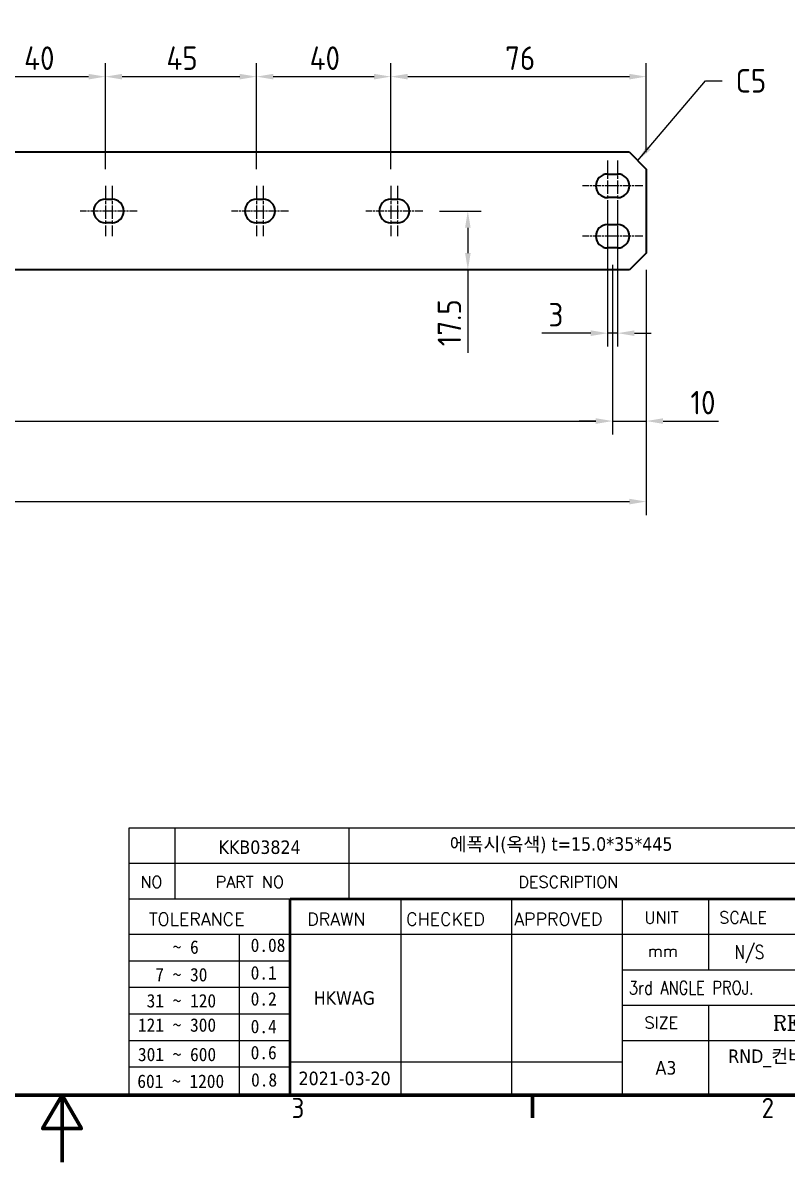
# Model space of a CAD drawing. Header units: millimetres. Extents: x 0 to 840, y 0 to 594.
# Drawn here: x 408.3 to 635.9, y 0 to 339.2 of the extents above; entities that cross this region are included whole.
import ezdxf
from ezdxf.enums import TextEntityAlignment as Align

# ---------------------------------------------------------------- set-up
doc = ezdxf.new("R2010")
doc.units = ezdxf.units.MM
doc.header["$LTSCALE"] = 2
doc.linetypes.add('CHAIN', pattern=[0.35429999999999995, 0.2362, -0.0295, 0.0591, -0.0295])
doc.layers.get('0').update_dxf_attribs({"color": 3, "lineweight": 25})
for name, color, linetype, lineweight in [('가시적인 것(ISO)', 3, 'Continuous', 40), ('경계(ISO)', 7, 'Continuous', 70), ('기호(ISO)', 5, 'Continuous', 25), ('제목(ISO)', 7, 'Continuous', 50), ('중심 표식(ISO)', 1, 'Continuous', 25), ('치수(ISO)', 7, 'Continuous', 25)]:
    doc.layers.add(name, color=color, linetype=linetype, lineweight=lineweight)
doc.styles.add('HAN_291', font='')
doc.styles.add('RC_284', font='ROMANC.shx')
doc.styles.add('RC_287', font='ROMANC.shx')
doc.styles.add('RC_292', font='ROMANC.shx')
doc.styles.add('문자 텍스트_M2B', font='isocp.shx')
doc.styles.add('치수 텍스트_PSTEK_POSCO', font='isocp.shx')
doc.styles.add('텍스트 스타일198', font='tahoma.ttf')
doc.styles.add('텍스트 스타일333', font='ROMANC.shx', dxfattribs={"width": 0.800000011920929})
doc.styles.get('HAN_291').set_extended_font_data('GulimChe')
doc.dimstyles.new('치수_PSTEK_POSCO', dxfattribs={"dimscale": 2, "dimtxt": 3.5, "dimasz": 2.5, "dimexe": 2, "dimexo": 2.5, "dimgap": 1, "dimtad": 1, "dimrnd": 1e-08, "dimdsep": 46, "dimtxsty": '치수 텍스트_PSTEK_POSCO', "dimcen": 0.09, "dimdle": 10, "dimclrd": 7, "dimclre": 7, "dimclrt": 2, "dimadec": 1, "dimazin": 2, "dimtfac": 1, "dimtmove": 0, "dimatfit": 3, "dimfxl": 0, "dimtolj": 1, "dimlwd": -1, "dimlwe": -1, "dimarcsym": 0})
doc.dimstyles.new('치수_PSTEK_POSCO$7', dxfattribs={"dimscale": 2, "dimtxt": 3.5, "dimasz": 2.5, "dimexe": 2, "dimexo": 2.5, "dimgap": 1, "dimtad": 1, "dimrnd": 1e-08, "dimdsep": 46, "dimtxsty": '치수 텍스트_PSTEK_POSCO', "dimcen": 0.09, "dimdle": 10, "dimclrd": 7, "dimclre": 7, "dimclrt": 2, "dimadec": 1, "dimazin": 2, "dimtfac": 1, "dimtmove": 0, "dimatfit": 3, "dimfxl": 0, "dimtolj": 1, "dimlwd": -1, "dimlwe": -1, "dimarcsym": 0})

# ---------------------------------------------------------------- blocks, each defined once
blk = doc.blocks.new('경계 Default Border')
at = {"layer": '경계(ISO)'}
blk.add_line((280, 10), (280, 6.599999666213989), dxfattribs=at)
at = {"layer": '경계(ISO)', "flags": 128}
for points in [[(10, 10), (10, 287.0000076293945), (410, 287.0000076293945), (410, 10), (10, 10)], [(210, 0), (210, 10), (207.1132469177246, 5), (212.8867530822754, 5), (210, 10)]]:
    blk.add_lwpolyline(points, dxfattribs=at)
at = {"layer": '경계(ISO)', "color": 2, "char_height": 3.00000011920929, "attachment_point": 7, "style": '문자 텍스트_M2B'}
for s, insert in [('3', (244.1685395229535, 6.57139439638704)), ('2', (314.127739416884, 6.57139439638704))]:
    blk.add_mtext(s, dxfattribs=dict(at, insert=insert))
blk = doc.blocks.new('제목 블록 PSTEK')
at = {"color": 180}
for p, q in [((182.475792979055, 11.79100474011392), (182.4757929790549, 51.56524660363496)), ((182.4757929790549, 51.56524660363496), (372.4757929537551, 51.56524660363496)), ((189.2651435055721, 51.56524660363496), (189.2651435055722, 41.00524660363494)), ((215.2152739891528, 41.00524660363494), (215.2152739891528, 51.56524660363496)), ((182.475792979055, 46.2852466036349), (372.4757929537551, 46.28524660363492)), ((182.475792979055, 41.00524660363493), (206.451475290024, 41.00524660363493)), ((222.9401812389276, 11.79100474011392), (222.9401812389276, 41.00524660363494)), ((239.4288871878316, 11.79100474011392), (239.4288871878316, 41.00524660363494)), ((255.9175931367356, 11.79100474011392), (255.9175931367356, 41.00524660363494)), ((268.6918866058747, 41.00524660363494), (268.6918866058747, 30.44524660363498)), ((182.475792979055, 35.72524660363497), (206.451475290024, 35.72524660363497)), ((198.8621818849491, 12.02524660363491), (198.8621818849491, 35.72524660363497)), ((206.451475290024, 35.72524660363497), (372.4757929537551, 35.72524660363497)), ((182.475792979055, 31.77524660363492), (206.451475290024, 31.77524660363492)), ((255.917593136736, 30.44524660363498), (372.4757929537552, 30.44524660363501)), ((182.475792979055, 27.82524660363487), (206.451475290024, 27.82524660363487)), ((182.475792979055, 23.87524660363505), (206.451475290024, 23.87524660363505)), ((255.9175931367359, 25.16524660363502), (372.4757929537552, 25.165246603635)), ((268.6918866058744, 25.16524660363502), (268.6918866058744, 11.79100474011392)), ((182.475792979055, 19.92524660363478), (206.451475290024, 19.92524660363478)), ((255.9175931367359, 19.88524660363481), (310.0881549537553, 19.88524660363481)), ((182.475792979055, 15.97524660363496), (206.451475290024, 15.97524660363496)), ((206.451475290024, 16.74100474011396), (255.9175931367359, 16.74100474011396)), ((182.475792979055, 11.79100474011392), (372.4757929537551, 11.79100474011389))]:
    blk.add_line(p, q, dxfattribs=at)
at = {"color": 7, "lineweight": 50}
for p, q in [((206.4514752900237, 11.79100474011392), (206.4514752900237, 41.00524660363494)), ((206.451475290024, 41.00524660363494), (372.4757929537551, 41.00524660363496))]:
    blk.add_line(p, q, dxfattribs=at)
at = {"layer": '제목(ISO)', "lineweight": 18}
blk.add_line((182.475792979055, 35.72500474011393), (182.475792979055, 11.79100474011392), dxfattribs=at)
at = {"color": 2}
for s, height, style, p in [('NO', 1.742399930953979, 'RC_284', (184.135398793432, 42.62317362549192)), ('PART NO', 1.742399930953979, 'RC_284', (195.3359407378685, 42.62317362549192)), ('DESCRIPTION', 1.742399930953979, 'RC_284', (240.4025565652523, 42.62317362549192)), ('UNIT', 1.742399930953979, 'RC_284', (259.1652673287452, 37.34317362549218)), ('SCALE', 1.742399930953979, 'RC_284', (270.2934779252897, 37.34317362549218)), (' TOLERANCE', 1.899999976158142, 'RC_287', (184.0872874387979, 37.00893196870329)), ('DRAWN', 1.899999976158142, 'RC_287', (208.9766620976279, 37.00893196870329)), ('CHECKED', 1.899999976158142, 'RC_287', (223.6856844514997, 37.00893196870329)), ('APPROVED', 1.899999976158142, 'RC_287', (239.7795453577791, 37.00893196870329)), ('    ~ 6', 2.000000029802322, 'HAN_291', (183.7721304966814, 32.8176515608431)), ('0.08', 2.000000029802322, 'HAN_291', (200.5467345600617, 33.09873600004101)), ('mm', 1.742399930953979, 'RC_284', (259.6505418159997, 32.3543089683787)), ('  7 ~ 30', 2.000000029802322, 'HAN_291', (183.7721304966814, 28.70538114822415)), ('0.1', 2.000000029802322, 'HAN_291', (200.5467345600617, 28.98646558742206)), (' 31 ~ 120', 2.000000029802322, 'HAN_291', (183.7721304966814, 24.82628181916237)), ('0.2', 2.000000029802322, 'HAN_291', (200.5467345600617, 25.10736625836028)), ('121 ~ 300', 2.000000029802322, 'HAN_291', (183.7721304966814, 21.21401206133254)), ('0.4', 2.000000029802322, 'HAN_291', (200.5467345600617, 20.99509650053045)), ('SIZE', 1.742399930953979, 'RC_284', (259.1652673287452, 21.69497768947366)), ('REFERENCE', 2.178000062704086, 'RC_292', (278.2741065029841, 21.43214925458022)), ('301 ~ 600', 2.000000029802322, 'HAN_291', (183.7721304966814, 16.83491273227077)), ('0.6', 2.000000029802322, 'HAN_291', (200.5467345600617, 17.11599717146868)), ('601 ~ 1200', 2.000000029802322, 'HAN_291', (183.6802025156883, 12.84759660881125)), ('0.8', 2.000000029802322, 'HAN_291', (200.6097246063884, 13.05732192299702))]:
    blk.add_text(s, height=height, dxfattribs=dict(at, style=style)).set_placement(p)
at = {"color": 7, "style": '텍스트 스타일333', "width": 0.7999999523162842}
blk.add_text('N/S', height=2.000000029802322, dxfattribs=at).set_placement((274.7838860285014, 33.08524660363496), align=Align.MIDDLE_CENTER)
at = {"color": 2, "style": '텍스트 스타일333', "width": 0.7999999523162842}
blk.add_text('3rd ANGLE PROJ.', height=2.000000029802322, dxfattribs=at).set_placement((256.8430306642954, 26.76148381654429))
at = {"layer": '제목(ISO)', "style": '텍스트 스타일198'}
for tag, p in [('부품_번호_001', (195.7688817100499, 47.68004260673702)), ('설명_001', (230.1758991290217, 48.15254984750509)), ('재질_001', (287.5148121100145, 48.155337874329)), ("3._Q'TY_001", (312.7327037528258, 47.90442725317898)), ('질량\\P3;_001', (350.3046145979153, 48.1643332325385)), ('1._MODEL_NAME_001', (328.0471947388506, 37.34308406982311)), ('제목_001', (337.2223155862142, 32.12933155161866)), ('부품_번호_001', (334.4281219632819, 26.8052465951949)), ('설계자_001', (209.9396160013646, 25.23446884679021)), ('프로젝트_001', (271.6304945365308, 16.57270180080504)), ('시트_크기_001', (260.807090429518, 14.83812566343425)), ('작성_날짜_001', (207.6723224966676, 13.26600473167383)), ('프로젝트_002', (286.6403537393983, 13.14882256215354))]:
    blk.add_attdef(tag, p, '', height=2.000000029802322, dxfattribs=at)
for tag, p in [('4._COLOR', (327.6805273250926, 48.92524660363493)), ('점검자', (231.1845342133799, 26.23312567187446)), ('엔지니어링_승인자', (247.673240162284, 26.23312567187446)), ('점검_날짜', (231.1845342133799, 14.26600474011394)), ('엔지니어링_승인_날짜', (247.6732401622839, 14.26600474011394))]:
    blk.add_attdef(tag, text='', height=2.000000029802322, dxfattribs=at).set_placement(p, align=Align.MIDDLE_CENTER)
blk = doc.blocks.new('*D27')
at = {"layer": 'Defpoints', "color": 0, "transparency": 16777216}
for p in [(432.8930436766004, 323.1629835244501), (392.8930436766004, 290.6629835244499), (432.8930436766004, 290.66298352445)]:
    blk.add_point(p, dxfattribs=at)
at = {"layer": '치수(ISO)', "color": 7, "transparency": 16777216}
for p, q in [((392.8930436766004, 295.6629835244499), (392.8930436766004, 327.1629835244501)), ((432.8930436766004, 295.66298352445), (432.8930436766004, 327.1629835244501)), ((397.8930436766004, 323.1629835244501), (427.8930436766004, 323.1629835244501))]:
    blk.add_line(p, q, dxfattribs=at)
for points in [[(397.8930436766004, 323.9963168577834), (397.8930436766004, 322.3296501911167), (392.8930436766004, 323.1629835244501)], [(427.8930436766004, 323.9963168577834), (427.8930436766004, 322.3296501911167), (432.8930436766004, 323.1629835244501)]]:
    blk.add_solid(points, dxfattribs=at)
at = {"layer": '치수(ISO)', "color": 2, "transparency": 16777216, "insert": (408.7102877710886, 328.6629835244501), "char_height": 7, "attachment_point": 4, "style": '치수 텍스트_PSTEK_POSCO'}
blk.add_mtext('\\A1;40', dxfattribs=at)
blk = doc.blocks.new('*D28')
at = {"layer": 'Defpoints', "color": 0, "transparency": 16777216}
for p in [(477.8930436766004, 323.1629835244501), (432.8930436766004, 290.66298352445), (477.8930436766004, 290.66298352445)]:
    blk.add_point(p, dxfattribs=at)
at = {"layer": '치수(ISO)', "color": 7, "transparency": 16777216}
for p, q in [((432.8930436766004, 295.66298352445), (432.8930436766004, 327.1629835244501)), ((477.8930436766004, 295.66298352445), (477.8930436766004, 327.1629835244501)), ((437.8930436766004, 323.1629835244501), (472.8930436766004, 323.1629835244501))]:
    blk.add_line(p, q, dxfattribs=at)
for points in [[(437.8930436766004, 323.9963168577834), (437.8930436766004, 322.3296501911167), (432.8930436766004, 323.1629835244501)], [(472.8930436766004, 323.9963168577834), (472.8930436766004, 322.3296501911167), (477.8930436766004, 323.1629835244501)]]:
    blk.add_solid(points, dxfattribs=at)
at = {"layer": '치수(ISO)', "color": 2, "transparency": 16777216, "insert": (451.0680689297699, 328.6629835244501), "char_height": 7, "attachment_point": 4, "style": '치수 텍스트_PSTEK_POSCO'}
blk.add_mtext('\\A1;45', dxfattribs=at)
blk = doc.blocks.new('*D29')
at = {"layer": 'Defpoints', "color": 0, "transparency": 16777216}
for p in [(517.8930436766004, 323.1629835244501), (477.8930436766004, 290.66298352445), (517.8930436766004, 290.6629835244501)]:
    blk.add_point(p, dxfattribs=at)
at = {"layer": '치수(ISO)', "color": 7, "transparency": 16777216}
for p, q in [((477.8930436766004, 295.66298352445), (477.8930436766004, 327.1629835244501)), ((517.8930436766004, 295.6629835244501), (517.8930436766004, 327.1629835244501)), ((482.8930436766004, 323.1629835244501), (512.8930436766004, 323.1629835244501))]:
    blk.add_line(p, q, dxfattribs=at)
for points in [[(482.8930436766004, 323.9963168577834), (482.8930436766004, 322.3296501911167), (477.8930436766004, 323.1629835244501)], [(512.8930436766004, 323.9963168577834), (512.8930436766004, 322.3296501911167), (517.8930436766004, 323.1629835244501)]]:
    blk.add_solid(points, dxfattribs=at)
at = {"layer": '치수(ISO)', "color": 2, "transparency": 16777216, "insert": (493.7102877710887, 328.6629835244501), "char_height": 7, "attachment_point": 4, "style": '치수 텍스트_PSTEK_POSCO'}
blk.add_mtext('\\A1;40', dxfattribs=at)
blk = doc.blocks.new('*D30')
at = {"layer": 'Defpoints', "color": 0, "transparency": 16777216}
for p in [(593.8930436766004, 323.1629835244501), (593.8930436766004, 295.6629835244501), (517.8930436766004, 290.6629835244501)]:
    blk.add_point(p, dxfattribs=at)
at = {"layer": '치수(ISO)', "color": 7, "transparency": 16777216}
for p, q in [((517.8930436766004, 295.6629835244501), (517.8930436766004, 327.1629835244501)), ((593.8930436766004, 300.6629835244501), (593.8930436766004, 327.1629835244501)), ((522.8930436766004, 323.1629835244501), (588.8930436766004, 323.1629835244501))]:
    blk.add_line(p, q, dxfattribs=at)
for points in [[(522.8930436766004, 323.9963168577834), (522.8930436766004, 322.3296501911167), (517.8930436766004, 323.1629835244501)], [(588.8930436766004, 323.9963168577834), (588.8930436766004, 322.3296501911167), (593.8930436766004, 323.1629835244501)]]:
    blk.add_solid(points, dxfattribs=at)
at = {"layer": '치수(ISO)', "color": 2, "transparency": 16777216, "insert": (551.8894216293564, 328.6629835244501), "char_height": 7, "attachment_point": 4, "style": '치수 텍스트_PSTEK_POSCO'}
blk.add_mtext('\\A1;76', dxfattribs=at)
blk = doc.blocks.new('*D34')
at = {"layer": 'Defpoints', "color": 0, "transparency": 16777216}
for p in [(158.8930436766005, 272.1629835244499), (583.8930436766004, 272.1629835244501), (583.8930436766004, 220.6341415105082)]:
    blk.add_point(p, dxfattribs=at)
at = {"layer": '치수(ISO)', "color": 7, "transparency": 16777216}
for p, q in [((158.8930436766005, 267.1629835244499), (158.8930436766005, 216.6341415105082)), ((583.8930436766004, 267.1629835244501), (583.8930436766004, 216.6341415105082)), ((163.8930436766005, 220.6341415105082), (578.8930436766004, 220.6341415105082))]:
    blk.add_line(p, q, dxfattribs=at)
for points in [[(163.8930436766005, 221.4674748438415), (163.8930436766005, 219.8008081771748), (158.8930436766005, 220.6341415105082)], [(578.8930436766004, 221.4674748438415), (578.8930436766004, 219.8008081771748), (583.8930436766004, 220.6341415105082)]]:
    blk.add_solid(points, dxfattribs=at)
at = {"layer": '치수(ISO)', "color": 2, "transparency": 16777216, "insert": (364.5980689297699, 226.1348304868861), "char_height": 7, "attachment_point": 4, "style": '치수 텍스트_PSTEK_POSCO'}
blk.add_mtext('\\A1;425', dxfattribs=at)
blk = doc.blocks.new('*D35')
at = {"layer": 'Defpoints', "color": 0, "transparency": 16777216}
for p in [(583.8930436766004, 272.1629835244501), (593.8930436766004, 270.6629835244501), (593.8930436766004, 220.6341415105082)]:
    blk.add_point(p, dxfattribs=at)
at = {"layer": '치수(ISO)', "color": 7, "transparency": 16777216}
for p, q in [((583.8930436766004, 267.1629835244501), (583.8930436766004, 216.6341415105082)), ((593.8930436766004, 265.6629835244501), (593.8930436766004, 216.6341415105082)), ((578.8930436766004, 220.6341415105082), (573.8930436766004, 220.6341415105082)), ((583.8930436766004, 220.6341415105082), (593.8930436766004, 220.6341415105082)), ((598.8930436766004, 220.6341415105082), (615.3717970028391, 220.6341415105082))]:
    blk.add_line(p, q, dxfattribs=at)
for points in [[(578.8930436766004, 221.4674748438415), (578.8930436766004, 219.8008081771748), (583.8930436766004, 220.6341415105082)], [(598.8930436766004, 221.4674748438415), (598.8930436766004, 219.8008081771748), (593.8930436766004, 220.6341415105082)]]:
    blk.add_solid(points, dxfattribs=at)
at = {"layer": '치수(ISO)', "color": 2, "transparency": 16777216, "insert": (607.0662851918155, 226.1341415105082), "char_height": 7, "attachment_point": 4, "style": '치수 텍스트_PSTEK_POSCO'}
blk.add_mtext('\\A1;10', dxfattribs=at)
blk = doc.blocks.new('*D36')
at = {"layer": 'Defpoints', "color": 0, "transparency": 16777216}
for p in [(148.8930436766005, 270.6629835244498), (593.8930436766004, 270.6629835244501), (593.8930436766004, 196.6597177855041)]:
    blk.add_point(p, dxfattribs=at)
at = {"layer": '치수(ISO)', "color": 7, "transparency": 16777216}
for p, q in [((148.8930436766005, 265.6629835244498), (148.8930436766005, 192.6597177855041)), ((593.8930436766004, 265.6629835244501), (593.8930436766004, 192.6597177855041)), ((153.8930436766005, 196.6597177855041), (588.8930436766004, 196.6597177855041))]:
    blk.add_line(p, q, dxfattribs=at)
for points in [[(153.8930436766005, 197.4930511188374), (153.8930436766005, 195.8263844521707), (148.8930436766005, 196.6597177855041)], [(588.8930436766004, 197.4930511188374), (588.8930436766004, 195.8263844521707), (593.8930436766004, 196.6597177855041)]]:
    blk.add_solid(points, dxfattribs=at)
at = {"layer": '치수(ISO)', "color": 2, "transparency": 16777216, "insert": (364.2480689297698, 202.1597177855041), "char_height": 7, "attachment_point": 4, "style": '치수 텍스트_PSTEK_POSCO'}
blk.add_mtext('\\A1;445', dxfattribs=at)
blk = doc.blocks.new('*D39')
at = {"layer": 'Defpoints', "color": 0, "transparency": 16777216}
for p in [(582.3930436766004, 283.1629835244501), (585.3930436766004, 283.1629835244501), (585.3930436766004, 246.7978949252555)]:
    blk.add_point(p, dxfattribs=at)
at = {"layer": '치수(ISO)', "color": 7, "transparency": 16777216}
for p, q in [((582.3930436766004, 278.1629835244501), (582.3930436766004, 242.7978949252555)), ((585.3930436766004, 278.1629835244501), (585.3930436766004, 242.7978949252555)), ((577.3930436766004, 246.7978949252555), (562.8216127206742, 246.7978949252555)), ((585.3930436766004, 246.7978949252555), (582.3930436766004, 246.7978949252555)), ((590.3930436766004, 246.7978949252555), (595.3930436766004, 246.7978949252555))]:
    blk.add_line(p, q, dxfattribs=at)
for points in [[(577.3930436766004, 247.6312282585889), (577.3930436766004, 245.9645615919222), (582.3930436766004, 246.7978949252555)], [(590.3930436766004, 247.6312282585889), (590.3930436766004, 245.9645615919222), (585.3930436766004, 246.7978949252555)]]:
    blk.add_solid(points, dxfattribs=at)
at = {"layer": '치수(ISO)', "color": 2, "transparency": 16777216, "insert": (564.8216127206742, 252.2978949252555), "char_height": 7, "attachment_point": 4, "style": '치수 텍스트_PSTEK_POSCO'}
blk.add_mtext('\\A1;3', dxfattribs=at)
blk = doc.blocks.new('*D42')
at = {"layer": 'Defpoints', "color": 0, "transparency": 16777216}
for p in [(527.3930436766004, 283.1629835244501), (540.800145509201, 265.6629835244501), (549.1111471921321, 265.6629835244501)]:
    blk.add_point(p, dxfattribs=at)
at = {"layer": '치수(ISO)', "color": 7, "transparency": 16777216}
for p, q in [((532.3930436766004, 283.1629835244501), (544.800145509201, 283.1629835244501)), ((540.800145509201, 278.1629835244501), (540.800145509201, 270.6629835244501)), ((540.800145509201, 265.6629835244501), (540.8001455092009, 240.9079661013948))]:
    blk.add_line(p, q, dxfattribs=at)
for points in [[(539.9668121758676, 278.1629835244501), (541.6334788425344, 278.1629835244501), (540.800145509201, 283.1629835244501)], [(539.9668121758676, 270.6629835244501), (541.6334788425344, 270.6629835244501), (540.800145509201, 265.6629835244501)]]:
    blk.add_solid(points, dxfattribs=at)
at = {"layer": '치수(ISO)', "color": 2, "transparency": 16777216, "insert": (535.3001455092009, 242.9079661013948), "char_height": 7, "attachment_point": 4, "rotation": 90, "style": '치수 텍스트_PSTEK_POSCO'}
blk.add_mtext('\\A1;17.5', dxfattribs=at)

msp = doc.modelspace()

# ---------------------------------------------------------------- linework, layer by layer
at = {"layer": '가시적인 것(ISO)'}
for p, q in [((588.8930436766004, 300.6629835244501), (153.8930436766005, 300.6629835244498)), ((588.8930436766004, 300.6629835244501), (593.8930436766004, 295.6629835244501)), ((593.8930436766004, 295.6629835244501), (593.8930436766004, 270.6629835244501)), ((582.3930436766004, 294.1629835244501), (585.3930436766004, 294.1629835244501)), ((432.8930436766004, 286.6629835244499), (434.8930436766005, 286.6629835244499)), ((477.8930436766004, 286.66298352445), (479.8930436766005, 286.66298352445)), ((517.8930436766004, 286.66298352445), (519.8930436766004, 286.6629835244501)), ((585.3930436766004, 287.1629835244501), (582.3930436766004, 287.1629835244501)), ((434.8930436766005, 279.66298352445), (432.8930436766004, 279.66298352445)), ((479.8930436766005, 279.66298352445), (477.8930436766004, 279.66298352445)), ((519.8930436766004, 279.66298352445), (517.8930436766004, 279.66298352445)), ((582.3930436766004, 279.1629835244501), (585.3930436766004, 279.1629835244501)), ((585.3930436766004, 272.1629835244501), (582.3930436766004, 272.1629835244501)), ((593.8930436766004, 270.6629835244501), (588.8930436766004, 265.6629835244501)), ((588.8930436766004, 265.6629835244501), (153.8930436766005, 265.6629835244498))]:
    msp.add_line(p, q, dxfattribs=at)
for centre, radius, start, end in [((582.3930436766004, 290.6629835244501), 3.500000000000012, 90, 270), ((585.3930436766004, 290.6629835244501), 3.500000000000009, 270, 90), ((432.8930436766004, 283.16298352445), 3.5, 90, 270), ((434.8930436766005, 283.16298352445), 3.500000000000001, 270, 90), ((477.8930436766004, 283.16298352445), 3.5, 90, 270), ((479.8930436766004, 283.16298352445), 3.500000000000001, 270, 90), ((517.8930436766005, 283.1629835244501), 3.5, 90, 270), ((519.8930436766004, 283.1629835244501), 3.500000000000001, 270, 90), ((582.3930436766004, 275.6629835244501), 3.500000000000001, 90, 270), ((585.3930436766004, 275.6629835244501), 3.500000000000009, 270, 90)]:
    msp.add_arc(centre, radius, start, end, dxfattribs=at)
at = {"layer": '중심 표식(ISO)', "linetype": 'CHAIN', "ltscale": 8.333955764770508}
for p, q in [((582.3930436766004, 298.1629835244501), (582.3930436766004, 283.1629835244501)), ((585.3930436766004, 298.1629835244501), (585.3930436766004, 283.1629835244501)), ((432.8930436766004, 290.66298352445), (432.8930436766004, 275.66298352445)), ((434.8930436766005, 290.66298352445), (434.8930436766005, 275.66298352445)), ((477.8930436766004, 290.66298352445), (477.8930436766004, 275.66298352445)), ((479.8930436766005, 290.66298352445), (479.8930436766005, 275.66298352445)), ((517.8930436766004, 290.6629835244501), (517.8930436766004, 275.6629835244501)), ((519.8930436766004, 290.6629835244501), (519.8930436766004, 275.6629835244501)), ((582.3930436766004, 283.1629835244501), (582.3930436766004, 268.1629835244501)), ((585.3930436766004, 283.1629835244501), (585.3930436766004, 268.1629835244501))]:
    msp.add_line(p, q, dxfattribs=at)
at = {"layer": '중심 표식(ISO)', "linetype": 'CHAIN', "ltscale": 5.000333309173584}
for p, q in [((583.8930436766004, 290.6629835244501), (574.8930436766004, 290.6629835244501)), ((592.8930436766004, 290.6629835244501), (583.8930436766004, 290.6629835244501)), ((434.3930436766004, 283.16298352445), (425.3930436766004, 283.16298352445)), ((442.3930436766005, 283.16298352445), (433.3930436766005, 283.16298352445)), ((479.3930436766004, 283.16298352445), (470.3930436766004, 283.16298352445)), ((487.3930436766005, 283.16298352445), (478.3930436766005, 283.16298352445)), ((519.3930436766004, 283.1629835244501), (510.3930436766004, 283.1629835244501)), ((527.3930436766004, 283.1629835244501), (518.3930436766004, 283.1629835244501)), ((583.8930436766004, 275.6629835244501), (574.8930436766004, 275.6629835244501)), ((592.8930436766004, 275.6629835244501), (583.8930436766004, 275.6629835244501))]:
    msp.add_line(p, q, dxfattribs=at)

# ---------------------------------------------------------------- block references
at = {"xscale": 2, "yscale": 2, "zscale": 2}
msp.add_blockref('경계 Default Border', (0, 0), dxfattribs=at)
ref = msp.add_blockref('제목 블록 PSTEK', (75.04841409248968, -3.58200948022779), dxfattribs=dict(xscale=2, yscale=2, zscale=2))
ref.add_attrib('설계자_001', 'HKWAG', (494.9276460952188, 46.88692821335263), dxfattribs={"layer": '제목(ISO)', "height": 4.000000059604645, "style": '텍스트 스타일198'})
ref.add_attrib('프로젝트_001', 'RND_컨버터_2021_DC집진기', (618.3094031655511, 29.5633941213823), dxfattribs={"layer": '제목(ISO)', "height": 4.000000059604645, "style": '텍스트 스타일198'})
ref.add_attrib('시트_크기_001', 'A3', (596.6625949515255, 26.09424184664072), dxfattribs={"layer": '제목(ISO)', "height": 4.000000059604645, "style": '텍스트 스타일198'})
ref.add_attrib('작성_날짜_001', '2021-03-20', (490.3930590858249, 22.94999998311987), dxfattribs={"layer": '제목(ISO)', "height": 4.000000059604645, "style": '텍스트 스타일198'})
ref.add_attrib('설명_001', '에폭시(옥색) t=15.0*35*445', (535.4002123505331, 92.72309021478239), dxfattribs={"layer": '제목(ISO)', "height": 4.000000059604645, "style": '텍스트 스타일198'})
ref.add_attrib('부품_번호_001', 'KKB03824', (466.5861775125895, 91.77807573324625), dxfattribs={"layer": '제목(ISO)', "height": 4.000000059604645, "style": '텍스트 스타일198'})

# ---------------------------------------------------------------- texts
at = {"layer": '기호(ISO)', "color": 2, "insert": (620.5301640645306, 321.9204729440077), "char_height": 6.99999988079071, "attachment_point": 4, "style": '치수 텍스트_PSTEK_POSCO'}
msp.add_mtext('{C5}', dxfattribs=at)

# ---------------------------------------------------------------- dimensions: what is measured, and where the dimension line sits
at = {"layer": '치수(ISO)', "color": 7}
for base, p1, p2, angle, override, picture, middle in [((432.8930436766004, 323.1629835244501), (392.8930436766004, 290.6629835244499), (432.8930436766004, 290.66298352445), 180, {"dimdec": 2, "dimtp": 0, "dimtm": -0, "dimtdec": 2, "dimtofl": 0, "dimatfit": 1}, '*D27', (412.9130436766005, 323.1629835244501)), ((477.8930436766004, 323.1629835244501), (432.8930436766004, 290.66298352445), (477.8930436766004, 290.66298352445), 180, {"dimdec": 2, "dimtp": 0, "dimtm": -0, "dimtdec": 2, "dimtofl": 0, "dimatfit": 1}, '*D28', (455.4130436766005, 323.1629835244501)), ((517.8930436766004, 323.1629835244501), (477.8930436766004, 290.66298352445), (517.8930436766004, 290.6629835244501), 180, {"dimdec": 2, "dimtp": 0, "dimtm": -0, "dimtdec": 2, "dimtofl": 0, "dimatfit": 1}, '*D29', (497.9130436766005, 323.1629835244501)), ((593.8930436766004, 323.1629835244501), (517.8930436766004, 290.6629835244501), (593.8930436766004, 295.6629835244501), 180, {"dimdec": 2, "dimtp": 0, "dimtm": -0, "dimtdec": 2, "dimtofl": 0, "dimatfit": 1}, '*D30', (555.9130436766005, 323.1629835244501)), ((540.800145509201, 265.6629835244501), (527.3930436766004, 283.1629835244501), (549.1111471921321, 265.6629835244501), 90, {"dimdec": 2, "dimse2": 1, "dimtp": 0, "dimtm": -0, "dimtdec": 2, "dimtofl": 0, "dimatfit": 2}, '*D42', (540.8001455092009, 249.7029408482254)), ((585.3930436766004, 246.7978949252555), (582.3930436766004, 283.1629835244501), (585.3930436766004, 283.1629835244501), 180, {"dimdec": 2, "dimtp": 0, "dimtm": -0, "dimtdec": 2, "dimtofl": 1, "dimatfit": 1}, '*D39', (566.3665874675048, 246.7978949252555)), ((583.8930436766004, 220.6341415105082), (158.8930436766005, 272.1629835244499), (583.8930436766004, 272.1629835244501), 180, {"dimdec": 2, "dimtp": 0, "dimtm": -0, "dimtdec": 2, "dimtofl": 0, "dimatfit": 1}, '*D34', (371.3930436766004, 220.6341415105082)), ((593.8930436766004, 220.6341415105082), (583.8930436766004, 272.1629835244501), (593.8930436766004, 270.6629835244501), 180, {"dimdec": 2, "dimtp": 0, "dimtm": -0, "dimtdec": 2, "dimtofl": 1, "dimatfit": 1}, '*D35', (610.2190410973274, 220.6341415105082))]:
    dim = msp.add_linear_dim(base=base, p1=p1, p2=p2, angle=angle, dimstyle='치수_PSTEK_POSCO', override=override, dxfattribs=at)
    dim.commit()
    dim.dimension.update_dxf_attribs({"geometry": picture, "text_midpoint": middle, "dimtype": 160})
dim = msp.add_linear_dim(base=(593.8930436766004, 196.6597177855041), p1=(148.8930436766005, 270.6629835244498), p2=(593.8930436766004, 270.6629835244501), dimstyle='치수_PSTEK_POSCO', override={"dimdec": 2, "dimtp": 0, "dimtm": -0, "dimtdec": 2, "dimtofl": 0, "dimatfit": 1}, dxfattribs=at)
dim.commit()
dim.dimension.update_dxf_attribs({"geometry": '*D36', "text_midpoint": (371.3930436766004, 196.6597177855041), "dimtype": 160})

# ---------------------------------------------------------------- leaders
at = {"layer": '기호(ISO)', "color": 7, "annotation_type": 0, "has_hookline": 1, "hookline_direction": 0, "text_width": 8.316142532406916}
msp.add_leader([(591.3930436766004, 298.1629835244501), (611.5301640645306, 321.9204729440077), (616.5301640645306, 321.9204729440077)], dimstyle='치수_PSTEK_POSCO$7', override={"dimtad": 0}, dxfattribs=at)

doc.saveas('drawing.dxf')
